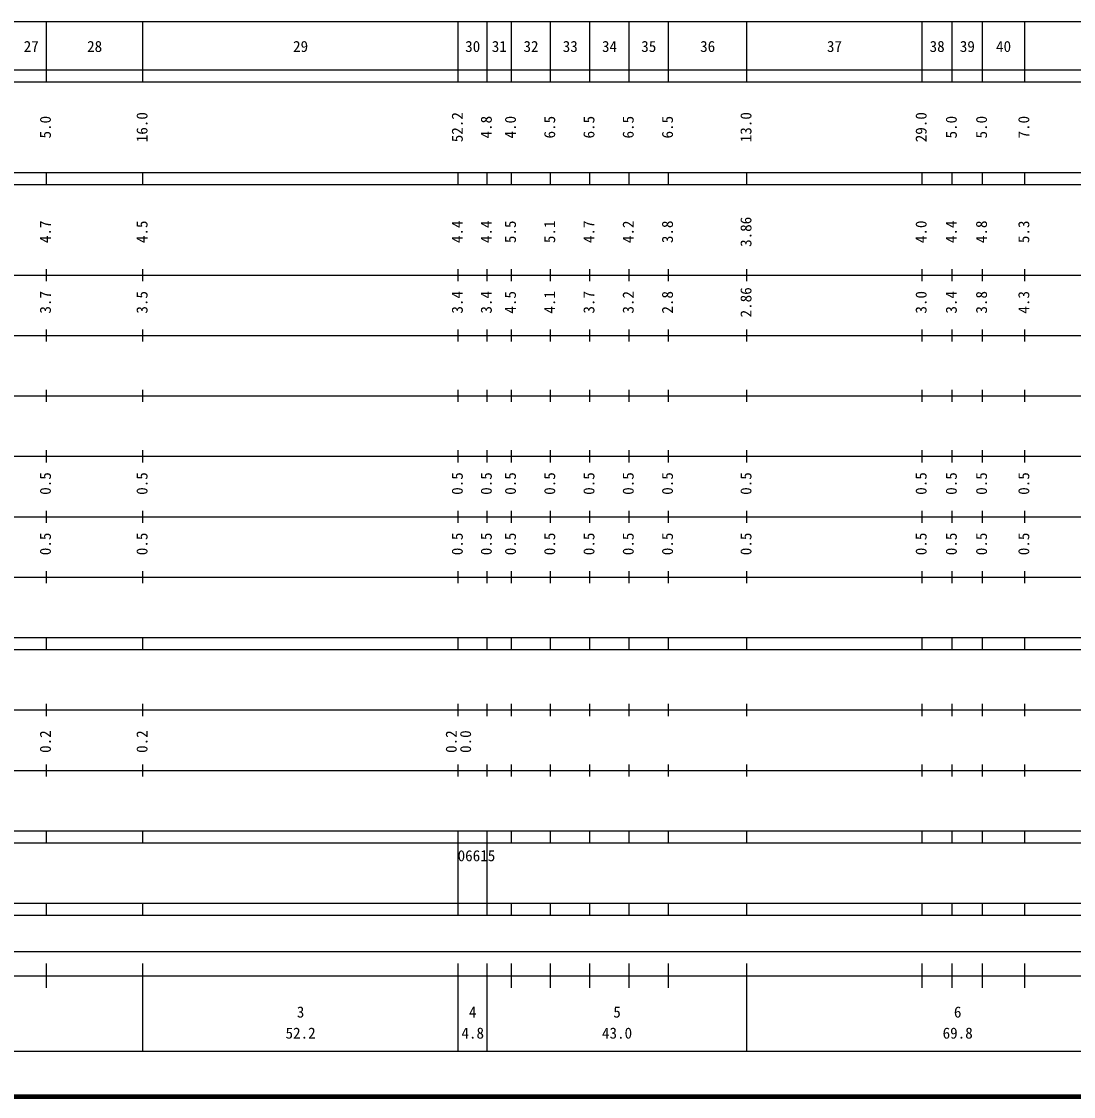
# Model space of a CAD drawing. Units: millimetres on the paper, enlarged 1000 times. Extents: x 40000 to 680000, y 20000 to 380000.
# Drawn here: x 247887 to 422078, y 20000 to 198000 of the extents above; entities that cross this region are included whole.
import ezdxf
from ezdxf.enums import TextEntityAlignment as Align

# ---------------------------------------------------------------- set-up
doc = ezdxf.new("R2010")
doc.units = ezdxf.units.MM
doc.header["$LTSCALE"] = 1000
doc.layers.add('M-TTL', color=2, linetype='Continuous', lineweight=140)
doc.layers.add('M-TTL-BAND', color=7, linetype='Continuous', lineweight=25)
doc.styles.add('ＭＳ ゴシック', font='')
doc.styles.get('ＭＳ ゴシック').set_extended_font_data('MS Gothic')

msp = doc.modelspace()

# ---------------------------------------------------------------- linework, layer by layer
at = {"layer": 'M-TTL'}
msp.add_line((40000, 20000), (680000, 20000), dxfattribs=at)
at = {"layer": 'M-TTL-BAND'}
for p, q in [((68000, 198000), (579000, 198000)), ((252000, 188000), (252000, 198000)), ((268000, 188000), (268000, 198000)), ((320200, 188000), (320200, 198000)), ((325000, 188000), (325000, 198000)), ((329000, 188000), (329000, 198000)), ((335500, 188000), (335500, 198000)), ((342000, 188000), (342000, 198000)), ((348500, 188000), (348500, 198000)), ((355000, 188000), (355000, 198000)), ((368000, 188000), (368000, 198000)), ((397000, 188000), (397000, 198000)), ((402000, 188000), (402000, 198000)), ((407000, 188000), (407000, 198000)), ((414000, 188000), (414000, 198000)), ((40000, 190000), (579000, 190000)), ((40000, 188000), (579000, 188000)), ((40000, 173000), (579000, 173000)), ((252000, 171000), (252000, 173000)), ((268000, 171000), (268000, 173000)), ((320200, 171000), (320200, 173000)), ((325000, 171000), (325000, 173000)), ((329000, 171000), (329000, 173000)), ((335500, 171000), (335500, 173000)), ((342000, 171000), (342000, 173000)), ((348500, 171000), (348500, 173000)), ((355000, 171000), (355000, 173000)), ((368000, 171000), (368000, 173000)), ((397000, 171000), (397000, 173000)), ((402000, 171000), (402000, 173000)), ((407000, 171000), (407000, 173000)), ((414000, 171000), (414000, 173000)), ((40000, 171000), (579000, 171000)), ((252000, 155000), (252000, 157000)), ((268000, 155000), (268000, 157000)), ((320200, 155000), (320200, 157000)), ((325000, 155000), (325000, 157000)), ((329000, 155000), (329000, 157000)), ((335500, 155000), (335500, 157000)), ((342000, 155000), (342000, 157000)), ((348500, 155000), (348500, 157000)), ((355000, 155000), (355000, 157000)), ((368000, 155000), (368000, 157000)), ((397000, 155000), (397000, 157000)), ((402000, 155000), (402000, 157000)), ((407000, 155000), (407000, 157000)), ((414000, 155000), (414000, 157000)), ((40000, 156000), (579000, 156000)), ((46000, 146000), (579000, 146000)), ((252000, 145000), (252000, 147000)), ((268000, 145000), (268000, 147000)), ((320200, 145000), (320200, 147000)), ((325000, 145000), (325000, 147000)), ((329000, 145000), (329000, 147000)), ((335500, 145000), (335500, 147000)), ((342000, 145000), (342000, 147000)), ((348500, 145000), (348500, 147000)), ((355000, 145000), (355000, 147000)), ((368000, 145000), (368000, 147000)), ((397000, 145000), (397000, 147000)), ((402000, 145000), (402000, 147000)), ((407000, 145000), (407000, 147000)), ((414000, 145000), (414000, 147000)), ((52000, 136000), (579000, 136000)), ((252000, 135000), (252000, 137000)), ((268000, 135000), (268000, 137000)), ((320200, 135000), (320200, 137000)), ((325000, 135000), (325000, 137000)), ((329000, 135000), (329000, 137000)), ((335500, 135000), (335500, 137000)), ((342000, 135000), (342000, 137000)), ((348500, 135000), (348500, 137000)), ((355000, 135000), (355000, 137000)), ((368000, 135000), (368000, 137000)), ((397000, 135000), (397000, 137000)), ((402000, 135000), (402000, 137000)), ((407000, 135000), (407000, 137000)), ((414000, 135000), (414000, 137000)), ((252000, 125000), (252000, 127000)), ((268000, 125000), (268000, 127000)), ((320200, 125000), (320200, 127000)), ((325000, 125000), (325000, 127000)), ((329000, 125000), (329000, 127000)), ((335500, 125000), (335500, 127000)), ((342000, 125000), (342000, 127000)), ((348500, 125000), (348500, 127000)), ((355000, 125000), (355000, 127000)), ((368000, 125000), (368000, 127000)), ((397000, 125000), (397000, 127000)), ((402000, 125000), (402000, 127000)), ((407000, 125000), (407000, 127000)), ((414000, 125000), (414000, 127000)), ((46000, 126000), (579000, 126000)), ((52000, 116000), (579000, 116000)), ((252000, 115000), (252000, 117000)), ((268000, 115000), (268000, 117000)), ((320200, 115000), (320200, 117000)), ((325000, 115000), (325000, 117000)), ((329000, 115000), (329000, 117000)), ((335500, 115000), (335500, 117000)), ((342000, 115000), (342000, 117000)), ((348500, 115000), (348500, 117000)), ((355000, 115000), (355000, 117000)), ((368000, 115000), (368000, 117000)), ((397000, 115000), (397000, 117000)), ((402000, 115000), (402000, 117000)), ((407000, 115000), (407000, 117000)), ((414000, 115000), (414000, 117000)), ((252000, 105000), (252000, 107000)), ((268000, 105000), (268000, 107000)), ((320200, 105000), (320200, 107000)), ((325000, 105000), (325000, 107000)), ((329000, 105000), (329000, 107000)), ((335500, 105000), (335500, 107000)), ((342000, 105000), (342000, 107000)), ((348500, 105000), (348500, 107000)), ((355000, 105000), (355000, 107000)), ((368000, 105000), (368000, 107000)), ((397000, 105000), (397000, 107000)), ((402000, 105000), (402000, 107000)), ((407000, 105000), (407000, 107000)), ((414000, 105000), (414000, 107000)), ((46000, 106000), (579000, 106000)), ((40000, 96000), (579000, 96000)), ((252000, 94000), (252000, 96000)), ((268000, 94000), (268000, 96000)), ((320200, 94000), (320200, 96000)), ((325000, 94000), (325000, 96000)), ((329000, 94000), (329000, 96000)), ((335500, 94000), (335500, 96000)), ((342000, 94000), (342000, 96000)), ((348500, 94000), (348500, 96000)), ((355000, 94000), (355000, 96000)), ((368000, 94000), (368000, 96000)), ((397000, 94000), (397000, 96000)), ((402000, 94000), (402000, 96000)), ((407000, 94000), (407000, 96000)), ((414000, 94000), (414000, 96000)), ((40000, 94000), (579000, 94000)), ((49000, 84000), (579000, 84000)), ((252000, 83000), (252000, 85000)), ((268000, 83000), (268000, 85000)), ((320200, 83000), (320200, 85000)), ((325000, 83000), (325000, 85000)), ((329000, 83000), (329000, 85000)), ((335500, 83000), (335500, 85000)), ((342000, 83000), (342000, 85000)), ((348500, 83000), (348500, 85000)), ((355000, 83000), (355000, 85000)), ((368000, 83000), (368000, 85000)), ((397000, 83000), (397000, 85000)), ((402000, 83000), (402000, 85000)), ((407000, 83000), (407000, 85000)), ((414000, 83000), (414000, 85000)), ((252000, 73000), (252000, 75000)), ((268000, 73000), (268000, 75000)), ((320200, 73000), (320200, 75000)), ((325000, 73000), (325000, 75000)), ((329000, 73000), (329000, 75000)), ((335500, 73000), (335500, 75000)), ((342000, 73000), (342000, 75000)), ((348500, 73000), (348500, 75000)), ((355000, 73000), (355000, 75000)), ((368000, 73000), (368000, 75000)), ((397000, 73000), (397000, 75000)), ((402000, 73000), (402000, 75000)), ((407000, 73000), (407000, 75000)), ((414000, 73000), (414000, 75000)), ((40000, 74000), (579000, 74000)), ((40000, 64000), (579000, 64000)), ((252000, 62000), (252000, 64000)), ((268000, 62000), (268000, 64000)), ((320200, 62000), (320200, 64000)), ((325000, 62000), (325000, 64000)), ((329000, 62000), (329000, 64000)), ((335500, 62000), (335500, 64000)), ((342000, 62000), (342000, 64000)), ((348500, 62000), (348500, 64000)), ((355000, 62000), (355000, 64000)), ((368000, 62000), (368000, 64000)), ((397000, 62000), (397000, 64000)), ((402000, 62000), (402000, 64000)), ((407000, 62000), (407000, 64000)), ((414000, 62000), (414000, 64000)), ((40000, 62000), (579000, 62000)), ((320200, 52000), (320200, 62000)), ((325000, 52000), (325000, 62000)), ((40000, 52000), (579000, 52000)), ((252000, 50000), (252000, 52000)), ((268000, 50000), (268000, 52000)), ((320200, 50000), (320200, 52000)), ((325000, 50000), (325000, 52000)), ((329000, 50000), (329000, 52000)), ((335500, 50000), (335500, 52000)), ((342000, 50000), (342000, 52000)), ((348500, 50000), (348500, 52000)), ((355000, 50000), (355000, 52000)), ((368000, 50000), (368000, 52000)), ((397000, 50000), (397000, 52000)), ((402000, 50000), (402000, 52000)), ((407000, 50000), (407000, 52000)), ((414000, 50000), (414000, 52000)), ((40000, 50000), (579000, 50000)), ((71000, 44000), (565000, 44000)), ((252000, 38000), (252000, 42000)), ((268000, 27500), (268000, 42000)), ((320200, 27500), (320200, 42000)), ((325000, 27500), (325000, 42000)), ((329000, 38000), (329000, 42000)), ((335500, 38000), (335500, 42000)), ((342000, 38000), (342000, 42000)), ((348500, 38000), (348500, 42000)), ((355000, 38000), (355000, 42000)), ((368000, 27500), (368000, 42000)), ((397000, 38000), (397000, 42000)), ((402000, 38000), (402000, 42000)), ((407000, 38000), (407000, 42000)), ((414000, 38000), (414000, 42000)), ((40000, 40000), (579000, 40000)), ((68000, 27500), (579000, 27500))]:
    msp.add_line(p, q, dxfattribs=at)

# ---------------------------------------------------------------- texts
at = {"layer": 'M-TTL-BAND', "style": 'ＭＳ ゴシック'}
for s, p in [('27', (249500, 192405)), ('28', (260000, 192405)), ('29', (294100, 192405)), ('30', (322600, 192405)), ('31', (327000, 192405)), ('32', (332250, 192405)), ('33', (338750, 192405)), ('34', (345250, 192405)), ('35', (351750, 192405)), ('36', (361500, 192405)), ('37', (382500, 192405)), ('38', (399500, 192405)), ('39', (404500, 192405)), ('40', (410500, 192405)), ('3', (294100, 32523)), ('4', (322600, 32523)), ('5', (346500, 32523)), ('6', (402900, 32523)), ('52.2', (294100, 29033)), ('4.8', (322600, 29033)), ('43.0', (346500, 29033)), ('69.8', (402900, 29033))]:
    msp.add_text(s, height=1833, dxfattribs=at).set_placement(p, align=Align.BOTTOM_CENTER)
for s, p in [('5.0', (253302, 180500)), ('16.0', (269302, 180500)), ('52.2', (321502, 180500)), ('4.8', (326302, 180500)), ('4.0', (330302, 180500)), ('6.5', (336802, 180500)), ('6.5', (343302, 180500)), ('6.5', (349802, 180500)), ('6.5', (356302, 180500)), ('13.0', (369302, 180500)), ('29.0', (398302, 180500)), ('5.0', (403302, 180500)), ('5.0', (408302, 180500)), ('7.0', (415302, 180500)), ('3.86', (369302, 163174)), ('4.7', (253302, 163174)), ('4.5', (269302, 163174)), ('4.4', (321502, 163174)), ('4.4', (326302, 163174)), ('5.5', (330302, 163174)), ('5.1', (336802, 163174)), ('4.7', (343302, 163174)), ('4.2', (349802, 163174)), ('3.8', (356302, 163174)), ('4.0', (398302, 163174)), ('4.4', (403302, 163174)), ('4.8', (408302, 163174)), ('5.3', (415302, 163174)), ('3.7', (253302, 151500)), ('3.5', (269302, 151500)), ('3.4', (321502, 151500)), ('3.4', (326302, 151500)), ('4.5', (330302, 151500)), ('4.1', (336802, 151500)), ('3.7', (343302, 151500)), ('3.2', (349802, 151500)), ('2.8', (356302, 151500)), ('2.86', (369302, 151500)), ('3.0', (398302, 151500)), ('3.4', (403302, 151500)), ('3.8', (408302, 151500)), ('4.3', (415302, 151500)), ('0.5', (253302, 121500)), ('0.5', (269302, 121500)), ('0.5', (321502, 121500)), ('0.5', (326302, 121500)), ('0.5', (330302, 121500)), ('0.5', (336802, 121500)), ('0.5', (343302, 121500)), ('0.5', (349802, 121500)), ('0.5', (356302, 121500)), ('0.5', (369302, 121500)), ('0.5', (398302, 121500)), ('0.5', (403302, 121500)), ('0.5', (408302, 121500)), ('0.5', (415302, 121500)), ('0.5', (253302, 111500)), ('0.5', (269302, 111500)), ('0.5', (321502, 111500)), ('0.5', (326302, 111500)), ('0.5', (330302, 111500)), ('0.5', (336802, 111500)), ('0.5', (343302, 111500)), ('0.5', (349802, 111500)), ('0.5', (356302, 111500)), ('0.5', (369302, 111500)), ('0.5', (398302, 111500)), ('0.5', (403302, 111500)), ('0.5', (408302, 111500)), ('0.5', (415302, 111500)), ('0.2', (253302, 78764)), ('0.2', (269302, 78764)), ('0.2', (320502, 78764)), ('0.0', (322872, 78764))]:
    msp.add_text(s, height=1833, rotation=90, dxfattribs=at).set_placement(p, align=Align.BOTTOM_CENTER)
msp.add_text('06615', height=1833, dxfattribs=at).set_placement((320100, 58405), align=Align.BOTTOM_LEFT)

doc.saveas('drawing.dxf')
